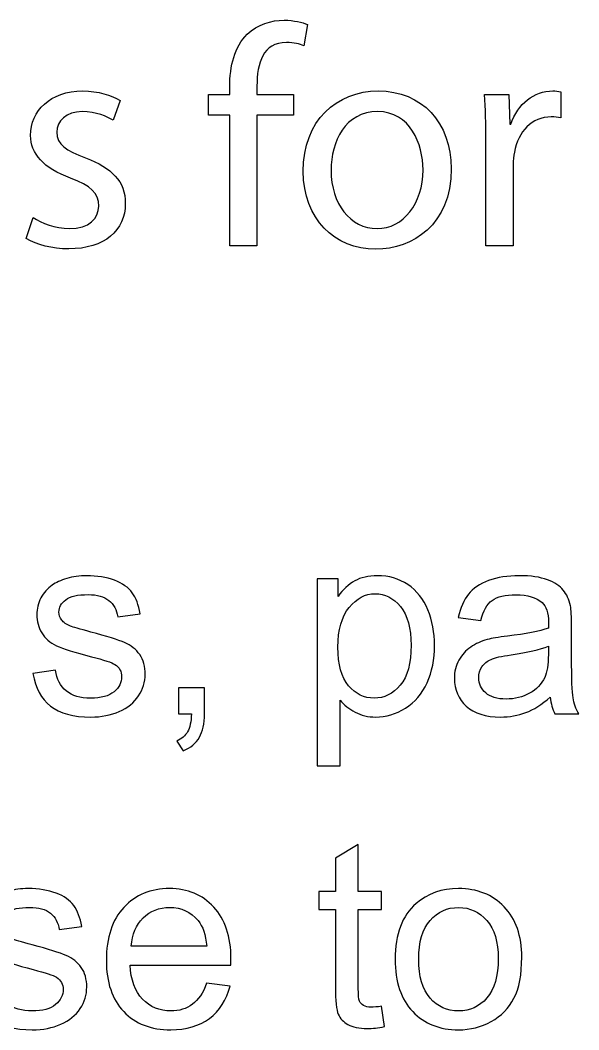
# Model space of a CAD drawing. Header units: centimetres. Extents: x -233 to -82, y 123 to 153.
# Drawn here: x -163.621 to -162.865, y 150.444 to 151.81 of the extents above; entities that cross this region are included whole.
import ezdxf

# ---------------------------------------------------------------- set-up
doc = ezdxf.new("R2010")
doc.units = ezdxf.units.CM
doc.header["$MEASUREMENT"] = 0
doc.layers.add('layer 1', color=7, linetype='Continuous')

msp = doc.modelspace()

# ---------------------------------------------------------------- linework, layer by layer
at = {"layer": 'layer 1'}
for points, knots in [([(-163.30073, 151.50521), (-163.30073, 151.50521), (-163.30073, 151.68173), (-163.30073, 151.68173), (-163.30073, 151.68173), (-163.30073, 151.68173), (-163.25117, 151.68173), (-163.25117, 151.68173), (-163.25117, 151.68173), (-163.25117, 151.68173), (-163.25117, 151.71005), (-163.25117, 151.71005), (-163.25117, 151.71005), (-163.25117, 151.71005), (-163.30073, 151.71005), (-163.30073, 151.71005), (-163.30073, 151.71005), (-163.30073, 151.71005), (-163.30073, 151.72109), (-163.30073, 151.72109), (-163.30073, 151.72109), (-163.30073, 151.75241), (-163.29269, 151.78037), (-163.26089, 151.78037), (-163.26089, 151.78037), (-163.25033, 151.78037), (-163.24265, 151.77821), (-163.23725, 151.77569), (-163.23725, 151.77569), (-163.23725, 151.77569), (-163.23209, 151.80449), (-163.23209, 151.80449), (-163.23209, 151.80449), (-163.23929, 151.80749), (-163.25081, 151.81049), (-163.26389, 151.81049), (-163.26389, 151.81049), (-163.28129, 151.81049), (-163.29989, 151.80497), (-163.31381, 151.79141), (-163.31381, 151.79141), (-163.33121, 151.77485), (-163.33757, 151.74857), (-163.33757, 151.71989), (-163.33757, 151.71989), (-163.33757, 151.71989), (-163.33757, 151.71005), (-163.33757, 151.71005), (-163.33757, 151.71005), (-163.33757, 151.71005), (-163.36637, 151.71005), (-163.36637, 151.71005), (-163.36637, 151.71005), (-163.36637, 151.71005), (-163.36637, 151.68173), (-163.36637, 151.68173), (-163.36637, 151.68173), (-163.36637, 151.68173), (-163.33757, 151.68173), (-163.33757, 151.68173), (-163.33757, 151.68173), (-163.33757, 151.68173), (-163.33757, 151.50521), (-163.33757, 151.50521), (-163.33757, 151.50521), (-163.33757, 151.50521), (-163.30073, 151.50521), (-163.30073, 151.50521)], [0, 0, 0, 0, 0.0555556, 0.0555556, 0.0555556, 0.0555556, 0.1111111, 0.1111111, 0.1111111, 0.1111111, 0.1666667, 0.1666667, 0.1666667, 0.1666667, 0.2222222, 0.2222222, 0.2222222, 0.2222222, 0.2777778, 0.2777778, 0.2777778, 0.2777778, 0.3333333, 0.3333333, 0.3333333, 0.3333333, 0.3888889, 0.3888889, 0.3888889, 0.3888889, 0.4444444, 0.4444444, 0.4444444, 0.4444444, 0.5, 0.5, 0.5, 0.5, 0.5555556, 0.5555556, 0.5555556, 0.5555556, 0.6111111, 0.6111111, 0.6111111, 0.6111111, 0.6666667, 0.6666667, 0.6666667, 0.6666667, 0.7222222, 0.7222222, 0.7222222, 0.7222222, 0.7777778, 0.7777778, 0.7777778, 0.7777778, 0.8333333, 0.8333333, 0.8333333, 0.8333333, 0.8888889, 0.8888889, 0.8888889, 0.8888889, 1, 1, 1, 1]), ([(-163.61309, 151.51493), (-163.59869, 151.50653), (-163.57805, 151.50101), (-163.55561, 151.50101), (-163.55561, 151.50101), (-163.50689, 151.50101), (-163.47893, 151.52633), (-163.47893, 151.56233), (-163.47893, 151.56233), (-163.47893, 151.59281), (-163.49717, 151.61057), (-163.53269, 151.62413), (-163.53269, 151.62413), (-163.55933, 151.63433), (-163.57169, 151.64189), (-163.57169, 151.65893), (-163.57169, 151.65893), (-163.57169, 151.67417), (-163.55933, 151.68677), (-163.53737, 151.68677), (-163.53737, 151.68677), (-163.51829, 151.68677), (-163.50353, 151.68005), (-163.49549, 151.67501), (-163.49549, 151.67501), (-163.49549, 151.67501), (-163.48613, 151.70201), (-163.48613, 151.70201), (-163.48613, 151.70201), (-163.49753, 151.70885), (-163.51577, 151.71473), (-163.53653, 151.71473), (-163.53653, 151.71473), (-163.58057, 151.71473), (-163.60721, 151.68761), (-163.60721, 151.65461), (-163.60721, 151.65461), (-163.60721, 151.63013), (-163.58981, 151.60973), (-163.55297, 151.59665), (-163.55297, 151.59665), (-163.52549, 151.58645), (-163.51493, 151.57673), (-163.51493, 151.55897), (-163.51493, 151.55897), (-163.51493, 151.54205), (-163.52765, 151.52849), (-163.55477, 151.52849), (-163.55477, 151.52849), (-163.57337, 151.52849), (-163.59281, 151.53617), (-163.60385, 151.54337), (-163.60385, 151.54337), (-163.60385, 151.54337), (-163.61309, 151.51493), (-163.61309, 151.51493)], [0, 0, 0, 0, 0.0666667, 0.0666667, 0.0666667, 0.0666667, 0.1333333, 0.1333333, 0.1333333, 0.1333333, 0.2, 0.2, 0.2, 0.2, 0.2666667, 0.2666667, 0.2666667, 0.2666667, 0.3333333, 0.3333333, 0.3333333, 0.3333333, 0.4, 0.4, 0.4, 0.4, 0.4666667, 0.4666667, 0.4666667, 0.4666667, 0.5333333, 0.5333333, 0.5333333, 0.5333333, 0.6, 0.6, 0.6, 0.6, 0.6666667, 0.6666667, 0.6666667, 0.6666667, 0.7333333, 0.7333333, 0.7333333, 0.7333333, 0.8, 0.8, 0.8, 0.8, 0.8666667, 0.8666667, 0.8666667, 0.8666667, 1, 1, 1, 1]), ([(-163.13643, 151.71473), (-163.19319, 151.71473), (-163.23807, 151.67453), (-163.23807, 151.60601), (-163.23807, 151.60601), (-163.23807, 151.54121), (-163.19535, 151.50053), (-163.13979, 151.50053), (-163.13979, 151.50053), (-163.09035, 151.50053), (-163.03779, 151.53353), (-163.03779, 151.60937), (-163.03779, 151.60937), (-163.03779, 151.67201), (-163.07763, 151.71473), (-163.13643, 151.71473)], [0, 0, 0, 0, 0.2, 0.2, 0.2, 0.2, 0.4, 0.4, 0.4, 0.4, 0.6, 0.6, 0.6, 0.6, 1, 1, 1, 1]), ([(-162.99075, 151.50521), (-162.99075, 151.50521), (-162.95403, 151.50521), (-162.95403, 151.50521), (-162.95403, 151.50521), (-162.95403, 151.50521), (-162.95403, 151.61441), (-162.95403, 151.61441), (-162.95403, 151.61441), (-162.95403, 151.62077), (-162.95307, 151.62665), (-162.95223, 151.63181), (-162.95223, 151.63181), (-162.94719, 151.65977), (-162.92859, 151.67957), (-162.90231, 151.67957), (-162.90231, 151.67957), (-162.89727, 151.67957), (-162.89343, 151.67921), (-162.88959, 151.67837), (-162.88959, 151.67837), (-162.88959, 151.67837), (-162.88959, 151.71353), (-162.88959, 151.71353), (-162.88959, 151.71353), (-162.89307, 151.71437), (-162.89595, 151.71473), (-162.90027, 151.71473), (-162.90027, 151.71473), (-162.92523, 151.71473), (-162.94767, 151.69745), (-162.95691, 151.66985), (-162.95691, 151.66985), (-162.95691, 151.66985), (-162.95859, 151.66985), (-162.95859, 151.66985), (-162.95859, 151.66985), (-162.95859, 151.66985), (-162.95991, 151.71005), (-162.95991, 151.71005), (-162.95991, 151.71005), (-162.95991, 151.71005), (-162.99255, 151.71005), (-162.99255, 151.71005), (-162.99255, 151.71005), (-162.99123, 151.69109), (-162.99075, 151.67033), (-162.99075, 151.64621), (-162.99075, 151.64621), (-162.99075, 151.64621), (-162.99075, 151.50521), (-162.99075, 151.50521)], [0, 0, 0, 0, 0.0714286, 0.0714286, 0.0714286, 0.0714286, 0.1428571, 0.1428571, 0.1428571, 0.1428571, 0.2142857, 0.2142857, 0.2142857, 0.2142857, 0.2857143, 0.2857143, 0.2857143, 0.2857143, 0.3571429, 0.3571429, 0.3571429, 0.3571429, 0.4285714, 0.4285714, 0.4285714, 0.4285714, 0.5, 0.5, 0.5, 0.5, 0.5714286, 0.5714286, 0.5714286, 0.5714286, 0.6428571, 0.6428571, 0.6428571, 0.6428571, 0.7142857, 0.7142857, 0.7142857, 0.7142857, 0.7857143, 0.7857143, 0.7857143, 0.7857143, 0.8571429, 0.8571429, 0.8571429, 0.8571429, 1, 1, 1, 1]), ([(-163.13727, 151.68677), (-163.09323, 151.68677), (-163.07595, 151.64285), (-163.07595, 151.60805), (-163.07595, 151.60805), (-163.07595, 151.56197), (-163.10259, 151.52849), (-163.13811, 151.52849), (-163.13811, 151.52849), (-163.17459, 151.52849), (-163.20039, 151.56233), (-163.20039, 151.60721), (-163.20039, 151.60721), (-163.20039, 151.64621), (-163.18131, 151.68677), (-163.13727, 151.68677)], [0, 0, 0, 0, 0.2, 0.2, 0.2, 0.2, 0.4, 0.4, 0.4, 0.4, 0.6, 0.6, 0.6, 0.6, 1, 1, 1, 1]), ([(-163.60393, 150.9261), (-163.60393, 150.9261), (-163.57333, 150.9309), (-163.57333, 150.9309), (-163.57333, 150.9309), (-163.57163, 150.9186), (-163.56683, 150.9092), (-163.55893, 150.9027), (-163.55893, 150.9027), (-163.55103, 150.8962), (-163.54003, 150.8929), (-163.52593, 150.8929), (-163.52593, 150.8929), (-163.51173, 150.8929), (-163.50113, 150.8958), (-163.49423, 150.9016), (-163.49423, 150.9016), (-163.48733, 150.9074), (-163.48393, 150.9142), (-163.48393, 150.922), (-163.48393, 150.922), (-163.48393, 150.929), (-163.48693, 150.9345), (-163.49303, 150.9385), (-163.49303, 150.9385), (-163.49733, 150.9412), (-163.50783, 150.9447), (-163.52473, 150.949), (-163.52473, 150.949), (-163.54743, 150.9547), (-163.56323, 150.9597), (-163.57203, 150.9639), (-163.57203, 150.9639), (-163.58083, 150.9681), (-163.58753, 150.9739), (-163.59203, 150.9813), (-163.59203, 150.9813), (-163.59653, 150.9887), (-163.59883, 150.9969), (-163.59883, 151.0059), (-163.59883, 151.0059), (-163.59883, 151.014), (-163.59693, 151.0216), (-163.59323, 151.0285), (-163.59323, 151.0285), (-163.58953, 151.0354), (-163.58443, 151.0412), (-163.57793, 151.0458), (-163.57793, 151.0458), (-163.57313, 151.0494), (-163.56653, 151.0524), (-163.55823, 151.0549), (-163.55823, 151.0549), (-163.54993, 151.0574), (-163.54093, 151.0586), (-163.53143, 151.0586), (-163.53143, 151.0586), (-163.51713, 151.0586), (-163.50453, 151.0565), (-163.49363, 151.0524), (-163.49363, 151.0524), (-163.48273, 151.0483), (-163.47473, 151.0427), (-163.46953, 151.0356), (-163.46953, 151.0356), (-163.46443, 151.0285), (-163.46083, 151.0191), (-163.45893, 151.0072), (-163.45893, 151.0072), (-163.45893, 151.0072), (-163.48923, 151.0031), (-163.48923, 151.0031), (-163.48923, 151.0031), (-163.49063, 151.0125), (-163.49463, 151.0199), (-163.50123, 151.0252), (-163.50123, 151.0252), (-163.50783, 151.0305), (-163.51713, 151.0331), (-163.52923, 151.0331), (-163.52923, 151.0331), (-163.54343, 151.0331), (-163.55353, 151.0308), (-163.55963, 151.0261), (-163.55963, 151.0261), (-163.56573, 151.0214), (-163.56883, 151.0158), (-163.56883, 151.0095), (-163.56883, 151.0095), (-163.56883, 151.0054), (-163.56753, 151.0018), (-163.56503, 150.9986), (-163.56503, 150.9986), (-163.56253, 150.9953), (-163.55853, 150.9925), (-163.55313, 150.9904), (-163.55313, 150.9904), (-163.55003, 150.9892), (-163.54093, 150.9865), (-163.52573, 150.9824), (-163.52573, 150.9824), (-163.50383, 150.9765), (-163.48853, 150.9718), (-163.47983, 150.9681), (-163.47983, 150.9681), (-163.47113, 150.9644), (-163.46433, 150.9589), (-163.45943, 150.9518), (-163.45943, 150.9518), (-163.45453, 150.9447), (-163.45203, 150.9358), (-163.45203, 150.9252), (-163.45203, 150.9252), (-163.45203, 150.9149), (-163.45503, 150.9052), (-163.46103, 150.8961), (-163.46103, 150.8961), (-163.46713, 150.887), (-163.47583, 150.8799), (-163.48713, 150.8749), (-163.48713, 150.8749), (-163.49853, 150.8699), (-163.51143, 150.8674), (-163.52573, 150.8674), (-163.52573, 150.8674), (-163.54953, 150.8674), (-163.56763, 150.8723), (-163.58013, 150.8822), (-163.58013, 150.8822), (-163.59263, 150.8921), (-163.60053, 150.9067), (-163.60393, 150.9261)], [0, 0, 0, 0, 0.0294118, 0.0294118, 0.0294118, 0.0294118, 0.0588235, 0.0588235, 0.0588235, 0.0588235, 0.0882353, 0.0882353, 0.0882353, 0.0882353, 0.1176471, 0.1176471, 0.1176471, 0.1176471, 0.1470588, 0.1470588, 0.1470588, 0.1470588, 0.1764706, 0.1764706, 0.1764706, 0.1764706, 0.2058824, 0.2058824, 0.2058824, 0.2058824, 0.2352941, 0.2352941, 0.2352941, 0.2352941, 0.2647059, 0.2647059, 0.2647059, 0.2647059, 0.2941176, 0.2941176, 0.2941176, 0.2941176, 0.3235294, 0.3235294, 0.3235294, 0.3235294, 0.3529412, 0.3529412, 0.3529412, 0.3529412, 0.3823529, 0.3823529, 0.3823529, 0.3823529, 0.4117647, 0.4117647, 0.4117647, 0.4117647, 0.4411765, 0.4411765, 0.4411765, 0.4411765, 0.4705882, 0.4705882, 0.4705882, 0.4705882, 0.5, 0.5, 0.5, 0.5, 0.5294118, 0.5294118, 0.5294118, 0.5294118, 0.5588235, 0.5588235, 0.5588235, 0.5588235, 0.5882353, 0.5882353, 0.5882353, 0.5882353, 0.6176471, 0.6176471, 0.6176471, 0.6176471, 0.6470588, 0.6470588, 0.6470588, 0.6470588, 0.6764706, 0.6764706, 0.6764706, 0.6764706, 0.7058824, 0.7058824, 0.7058824, 0.7058824, 0.7352941, 0.7352941, 0.7352941, 0.7352941, 0.7647059, 0.7647059, 0.7647059, 0.7647059, 0.7941176, 0.7941176, 0.7941176, 0.7941176, 0.8235294, 0.8235294, 0.8235294, 0.8235294, 0.8529412, 0.8529412, 0.8529412, 0.8529412, 0.8823529, 0.8823529, 0.8823529, 0.8823529, 0.9117647, 0.9117647, 0.9117647, 0.9117647, 0.9411765, 0.9411765, 0.9411765, 0.9411765, 1, 1, 1, 1]), ([(-163.21913, 150.8014), (-163.21913, 150.8014), (-163.21913, 151.0544), (-163.21913, 151.0544), (-163.21913, 151.0544), (-163.21913, 151.0544), (-163.19093, 151.0544), (-163.19093, 151.0544), (-163.19093, 151.0544), (-163.19093, 151.0544), (-163.19093, 151.0307), (-163.19093, 151.0307), (-163.19093, 151.0307), (-163.18423, 151.04), (-163.17673, 151.0469), (-163.16833, 151.0516), (-163.16833, 151.0516), (-163.16003, 151.0563), (-163.14983, 151.0586), (-163.13783, 151.0586), (-163.13783, 151.0586), (-163.12223, 151.0586), (-163.10843, 151.0546), (-163.09653, 151.0466), (-163.09653, 151.0466), (-163.08463, 151.0385), (-163.07553, 151.0272), (-163.06943, 151.0125), (-163.06943, 151.0125), (-163.06333, 150.9978), (-163.06033, 150.9818), (-163.06033, 150.9643), (-163.06033, 150.9643), (-163.06033, 150.9456), (-163.06373, 150.9288), (-163.07043, 150.9138), (-163.07043, 150.9138), (-163.07713, 150.8988), (-163.08693, 150.8873), (-163.09973, 150.8794), (-163.09973, 150.8794), (-163.11253, 150.8714), (-163.12603, 150.8674), (-163.14013, 150.8674), (-163.14013, 150.8674), (-163.15043, 150.8674), (-163.15973, 150.8696), (-163.16793, 150.874), (-163.16793, 150.874), (-163.17613, 150.8783), (-163.18283, 150.8838), (-163.18813, 150.8904), (-163.18813, 150.8904), (-163.18813, 150.8904), (-163.18813, 150.8014), (-163.18813, 150.8014), (-163.18813, 150.8014), (-163.18813, 150.8014), (-163.21913, 150.8014), (-163.21913, 150.8014)], [0, 0, 0, 0, 0.0625, 0.0625, 0.0625, 0.0625, 0.125, 0.125, 0.125, 0.125, 0.1875, 0.1875, 0.1875, 0.1875, 0.25, 0.25, 0.25, 0.25, 0.3125, 0.3125, 0.3125, 0.3125, 0.375, 0.375, 0.375, 0.375, 0.4375, 0.4375, 0.4375, 0.4375, 0.5, 0.5, 0.5, 0.5, 0.5625, 0.5625, 0.5625, 0.5625, 0.625, 0.625, 0.625, 0.625, 0.6875, 0.6875, 0.6875, 0.6875, 0.75, 0.75, 0.75, 0.75, 0.8125, 0.8125, 0.8125, 0.8125, 0.875, 0.875, 0.875, 0.875, 1, 1, 1, 1]), ([(-162.90363, 150.8941), (-162.91513, 150.8843), (-162.92613, 150.8774), (-162.93673, 150.8734), (-162.93673, 150.8734), (-162.94743, 150.8694), (-162.95883, 150.8674), (-162.97093, 150.8674), (-162.97093, 150.8674), (-162.99103, 150.8674), (-163.00653, 150.8723), (-163.01733, 150.8821), (-163.01733, 150.8821), (-163.02813, 150.8919), (-163.03353, 150.9044), (-163.03353, 150.9197), (-163.03353, 150.9197), (-163.03353, 150.9287), (-163.03143, 150.9369), (-163.02733, 150.9443), (-163.02733, 150.9443), (-163.02323, 150.9517), (-163.01793, 150.9576), (-163.01133, 150.9621), (-163.01133, 150.9621), (-163.00473, 150.9666), (-162.99733, 150.97), (-162.98903, 150.9723), (-162.98903, 150.9723), (-162.98293, 150.9739), (-162.97383, 150.9754), (-162.96153, 150.9769), (-162.96153, 150.9769), (-162.93643, 150.9799), (-162.91803, 150.9835), (-162.90623, 150.9876), (-162.90623, 150.9876), (-162.90613, 150.9919), (-162.90603, 150.9946), (-162.90603, 150.9957), (-162.90603, 150.9957), (-162.90603, 151.0083), (-162.90893, 151.0172), (-162.91483, 151.0224), (-162.91483, 151.0224), (-162.92273, 151.0294), (-162.93453, 151.0329), (-162.95013, 151.0329), (-162.95013, 151.0329), (-162.96473, 151.0329), (-162.97553, 151.0304), (-162.98243, 151.0253), (-162.98243, 151.0253), (-162.98933, 151.0202), (-162.99453, 151.0111), (-162.99783, 150.9981), (-162.99783, 150.9981), (-162.99783, 150.9981), (-163.02813, 151.0022), (-163.02813, 151.0022), (-163.02813, 151.0022), (-163.02543, 151.0152), (-163.02083, 151.0257), (-163.01453, 151.0337), (-163.01453, 151.0337), (-163.00823, 151.0416), (-162.99903, 151.0478), (-162.98713, 151.0521), (-162.98713, 151.0521), (-162.97523, 151.0564), (-162.96133, 151.0586), (-162.94563, 151.0586), (-162.94563, 151.0586), (-162.93003, 151.0586), (-162.91733, 151.0568), (-162.90753, 151.0531), (-162.90753, 151.0531), (-162.89783, 151.0494), (-162.89063, 151.0447), (-162.88603, 151.0392), (-162.88603, 151.0392), (-162.88143, 151.0336), (-162.87823, 151.0266), (-162.87643, 151.0181), (-162.87643, 151.0181), (-162.87533, 151.0128), (-162.87483, 151.0033), (-162.87483, 150.9895), (-162.87483, 150.9895), (-162.87483, 150.9895), (-162.87483, 150.9482), (-162.87483, 150.9482), (-162.87483, 150.9482), (-162.87483, 150.9193), (-162.87413, 150.9011), (-162.87283, 150.8935), (-162.87283, 150.8935), (-162.87153, 150.8858), (-162.86893, 150.8785), (-162.86503, 150.8715), (-162.86503, 150.8715), (-162.86503, 150.8715), (-162.89743, 150.8715), (-162.89743, 150.8715), (-162.89743, 150.8715), (-162.90063, 150.8779), (-162.90273, 150.8854), (-162.90363, 150.8941)], [0, 0, 0, 0, 0.0357143, 0.0357143, 0.0357143, 0.0357143, 0.0714286, 0.0714286, 0.0714286, 0.0714286, 0.1071429, 0.1071429, 0.1071429, 0.1071429, 0.1428571, 0.1428571, 0.1428571, 0.1428571, 0.1785714, 0.1785714, 0.1785714, 0.1785714, 0.2142857, 0.2142857, 0.2142857, 0.2142857, 0.25, 0.25, 0.25, 0.25, 0.2857143, 0.2857143, 0.2857143, 0.2857143, 0.3214286, 0.3214286, 0.3214286, 0.3214286, 0.3571429, 0.3571429, 0.3571429, 0.3571429, 0.3928571, 0.3928571, 0.3928571, 0.3928571, 0.4285714, 0.4285714, 0.4285714, 0.4285714, 0.4642857, 0.4642857, 0.4642857, 0.4642857, 0.5, 0.5, 0.5, 0.5, 0.5357143, 0.5357143, 0.5357143, 0.5357143, 0.5714286, 0.5714286, 0.5714286, 0.5714286, 0.6071429, 0.6071429, 0.6071429, 0.6071429, 0.6428571, 0.6428571, 0.6428571, 0.6428571, 0.6785714, 0.6785714, 0.6785714, 0.6785714, 0.7142857, 0.7142857, 0.7142857, 0.7142857, 0.75, 0.75, 0.75, 0.75, 0.7857143, 0.7857143, 0.7857143, 0.7857143, 0.8214286, 0.8214286, 0.8214286, 0.8214286, 0.8571429, 0.8571429, 0.8571429, 0.8571429, 0.8928571, 0.8928571, 0.8928571, 0.8928571, 0.9285714, 0.9285714, 0.9285714, 0.9285714, 1, 1, 1, 1]), ([(-163.19113, 150.9619), (-163.19113, 150.9384), (-163.18633, 150.921), (-163.17683, 150.9098), (-163.17683, 150.9098), (-163.16733, 150.8985), (-163.15573, 150.8929), (-163.14213, 150.8929), (-163.14213, 150.8929), (-163.12843, 150.8929), (-163.11663, 150.8987), (-163.10673, 150.9104), (-163.10673, 150.9104), (-163.09693, 150.922), (-163.09203, 150.94), (-163.09203, 150.9645), (-163.09203, 150.9645), (-163.09203, 150.9878), (-163.09683, 151.0053), (-163.10643, 151.0169), (-163.10643, 151.0169), (-163.11603, 151.0285), (-163.12753, 151.0343), (-163.14083, 151.0343), (-163.14083, 151.0343), (-163.15403, 151.0343), (-163.16573, 151.0281), (-163.17583, 151.0158), (-163.17583, 151.0158), (-163.18603, 151.0034), (-163.19113, 150.9854), (-163.19113, 150.9619)], [0, 0, 0, 0, 0.1111111, 0.1111111, 0.1111111, 0.1111111, 0.2222222, 0.2222222, 0.2222222, 0.2222222, 0.3333333, 0.3333333, 0.3333333, 0.3333333, 0.4444444, 0.4444444, 0.4444444, 0.4444444, 0.5555556, 0.5555556, 0.5555556, 0.5555556, 0.6666667, 0.6666667, 0.6666667, 0.6666667, 0.7777778, 0.7777778, 0.7777778, 0.7777778, 1, 1, 1, 1]), ([(-162.90623, 150.9633), (-162.91743, 150.9587), (-162.93433, 150.9548), (-162.95683, 150.9516), (-162.95683, 150.9516), (-162.96953, 150.9497), (-162.97853, 150.9477), (-162.98383, 150.9454), (-162.98383, 150.9454), (-162.98913, 150.9431), (-162.99323, 150.9398), (-162.99613, 150.9354), (-162.99613, 150.9354), (-162.99903, 150.9309), (-163.00043, 150.926), (-163.00043, 150.9206), (-163.00043, 150.9206), (-163.00043, 150.9123), (-162.99733, 150.9055), (-162.99103, 150.9), (-162.99103, 150.9), (-162.98473, 150.8945), (-162.97563, 150.8917), (-162.96353, 150.8917), (-162.96353, 150.8917), (-162.95163, 150.8917), (-162.94093, 150.8943), (-162.93163, 150.8995), (-162.93163, 150.8995), (-162.92233, 150.9047), (-162.91553, 150.9118), (-162.91123, 150.9209), (-162.91123, 150.9209), (-162.90793, 150.9279), (-162.90623, 150.9382), (-162.90623, 150.9519), (-162.90623, 150.9519), (-162.90623, 150.9519), (-162.90623, 150.9633), (-162.90623, 150.9633)], [0, 0, 0, 0, 0.0909091, 0.0909091, 0.0909091, 0.0909091, 0.1818182, 0.1818182, 0.1818182, 0.1818182, 0.2727273, 0.2727273, 0.2727273, 0.2727273, 0.3636364, 0.3636364, 0.3636364, 0.3636364, 0.4545455, 0.4545455, 0.4545455, 0.4545455, 0.5454545, 0.5454545, 0.5454545, 0.5454545, 0.6363636, 0.6363636, 0.6363636, 0.6363636, 0.7272727, 0.7272727, 0.7272727, 0.7272727, 0.8181818, 0.8181818, 0.8181818, 0.8181818, 1, 1, 1, 1]), ([(-163.40703, 150.8715), (-163.40703, 150.8715), (-163.40703, 150.9068), (-163.40703, 150.9068), (-163.40703, 150.9068), (-163.40703, 150.9068), (-163.37173, 150.9068), (-163.37173, 150.9068), (-163.37173, 150.9068), (-163.37173, 150.9068), (-163.37173, 150.8715), (-163.37173, 150.8715), (-163.37173, 150.8715), (-163.37173, 150.8585), (-163.37403, 150.848), (-163.37863, 150.84), (-163.37863, 150.84), (-163.38323, 150.8321), (-163.39053, 150.8259), (-163.40053, 150.8215), (-163.40053, 150.8215), (-163.40053, 150.8215), (-163.40913, 150.8348), (-163.40913, 150.8348), (-163.40913, 150.8348), (-163.40263, 150.8377), (-163.39773, 150.8419), (-163.39463, 150.8474), (-163.39463, 150.8474), (-163.39153, 150.853), (-163.38983, 150.861), (-163.38953, 150.8715), (-163.38953, 150.8715), (-163.38953, 150.8715), (-163.40703, 150.8715), (-163.40703, 150.8715)], [0, 0, 0, 0, 0.1, 0.1, 0.1, 0.1, 0.2, 0.2, 0.2, 0.2, 0.3, 0.3, 0.3, 0.3, 0.4, 0.4, 0.4, 0.4, 0.5, 0.5, 0.5, 0.5, 0.6, 0.6, 0.6, 0.6, 0.7, 0.7, 0.7, 0.7, 0.8, 0.8, 0.8, 0.8, 1, 1, 1, 1]), ([(-163.13233, 150.47587), (-163.13233, 150.47587), (-163.12793, 150.44847), (-163.12793, 150.44847), (-163.12793, 150.44847), (-163.13663, 150.44667), (-163.14443, 150.44577), (-163.15133, 150.44577), (-163.15133, 150.44577), (-163.16263, 150.44577), (-163.17133, 150.44757), (-163.17753, 150.45117), (-163.17753, 150.45117), (-163.18373, 150.45467), (-163.18813, 150.45937), (-163.19063, 150.46517), (-163.19063, 150.46517), (-163.19313, 150.47097), (-163.19443, 150.48317), (-163.19443, 150.50177), (-163.19443, 150.50177), (-163.19443, 150.50177), (-163.19443, 150.60697), (-163.19443, 150.60697), (-163.19443, 150.60697), (-163.19443, 150.60697), (-163.21713, 150.60697), (-163.21713, 150.60697), (-163.21713, 150.60697), (-163.21713, 150.60697), (-163.21713, 150.63107), (-163.21713, 150.63107), (-163.21713, 150.63107), (-163.21713, 150.63107), (-163.19443, 150.63107), (-163.19443, 150.63107), (-163.19443, 150.63107), (-163.19443, 150.63107), (-163.19443, 150.67637), (-163.19443, 150.67637), (-163.19443, 150.67637), (-163.19443, 150.67637), (-163.16353, 150.69497), (-163.16353, 150.69497), (-163.16353, 150.69497), (-163.16353, 150.69497), (-163.16353, 150.63107), (-163.16353, 150.63107), (-163.16353, 150.63107), (-163.16353, 150.63107), (-163.13233, 150.63107), (-163.13233, 150.63107), (-163.13233, 150.63107), (-163.13233, 150.63107), (-163.13233, 150.60697), (-163.13233, 150.60697), (-163.13233, 150.60697), (-163.13233, 150.60697), (-163.16353, 150.60697), (-163.16353, 150.60697), (-163.16353, 150.60697), (-163.16353, 150.60697), (-163.16353, 150.49997), (-163.16353, 150.49997), (-163.16353, 150.49997), (-163.16353, 150.49117), (-163.16303, 150.48547), (-163.16193, 150.48297), (-163.16193, 150.48297), (-163.16083, 150.48047), (-163.15903, 150.47847), (-163.15653, 150.47697), (-163.15653, 150.47697), (-163.15403, 150.47547), (-163.15053, 150.47467), (-163.14603, 150.47467), (-163.14603, 150.47467), (-163.14253, 150.47467), (-163.13803, 150.47507), (-163.13233, 150.47587)], [0, 0, 0, 0, 0.047619, 0.047619, 0.047619, 0.047619, 0.0952381, 0.0952381, 0.0952381, 0.0952381, 0.1428571, 0.1428571, 0.1428571, 0.1428571, 0.1904762, 0.1904762, 0.1904762, 0.1904762, 0.2380952, 0.2380952, 0.2380952, 0.2380952, 0.2857143, 0.2857143, 0.2857143, 0.2857143, 0.3333333, 0.3333333, 0.3333333, 0.3333333, 0.3809524, 0.3809524, 0.3809524, 0.3809524, 0.4285714, 0.4285714, 0.4285714, 0.4285714, 0.4761905, 0.4761905, 0.4761905, 0.4761905, 0.5238095, 0.5238095, 0.5238095, 0.5238095, 0.5714286, 0.5714286, 0.5714286, 0.5714286, 0.6190476, 0.6190476, 0.6190476, 0.6190476, 0.6666667, 0.6666667, 0.6666667, 0.6666667, 0.7142857, 0.7142857, 0.7142857, 0.7142857, 0.7619048, 0.7619048, 0.7619048, 0.7619048, 0.8095238, 0.8095238, 0.8095238, 0.8095238, 0.8571429, 0.8571429, 0.8571429, 0.8571429, 0.9047619, 0.9047619, 0.9047619, 0.9047619, 1, 1, 1, 1]), ([(-163.68303, 150.50277), (-163.68303, 150.50277), (-163.65243, 150.50757), (-163.65243, 150.50757), (-163.65243, 150.50757), (-163.65073, 150.49527), (-163.64593, 150.48587), (-163.63803, 150.47937), (-163.63803, 150.47937), (-163.63013, 150.47287), (-163.61913, 150.46957), (-163.60503, 150.46957), (-163.60503, 150.46957), (-163.59083, 150.46957), (-163.58023, 150.47247), (-163.57333, 150.47827), (-163.57333, 150.47827), (-163.56643, 150.48407), (-163.56303, 150.49087), (-163.56303, 150.49867), (-163.56303, 150.49867), (-163.56303, 150.50567), (-163.56603, 150.51117), (-163.57213, 150.51517), (-163.57213, 150.51517), (-163.57643, 150.51787), (-163.58693, 150.52137), (-163.60383, 150.52567), (-163.60383, 150.52567), (-163.62653, 150.53137), (-163.64233, 150.53637), (-163.65113, 150.54057), (-163.65113, 150.54057), (-163.65993, 150.54477), (-163.66663, 150.55057), (-163.67113, 150.55797), (-163.67113, 150.55797), (-163.67563, 150.56537), (-163.67793, 150.57357), (-163.67793, 150.58257), (-163.67793, 150.58257), (-163.67793, 150.59067), (-163.67603, 150.59827), (-163.67233, 150.60517), (-163.67233, 150.60517), (-163.66863, 150.61207), (-163.66353, 150.61787), (-163.65703, 150.62247), (-163.65703, 150.62247), (-163.65223, 150.62607), (-163.64563, 150.62907), (-163.63733, 150.63157), (-163.63733, 150.63157), (-163.62903, 150.63407), (-163.62003, 150.63527), (-163.61053, 150.63527), (-163.61053, 150.63527), (-163.59623, 150.63527), (-163.58363, 150.63317), (-163.57273, 150.62907), (-163.57273, 150.62907), (-163.56183, 150.62497), (-163.55383, 150.61937), (-163.54863, 150.61227), (-163.54863, 150.61227), (-163.54353, 150.60517), (-163.53993, 150.59577), (-163.53803, 150.58387), (-163.53803, 150.58387), (-163.53803, 150.58387), (-163.56833, 150.57977), (-163.56833, 150.57977), (-163.56833, 150.57977), (-163.56973, 150.58917), (-163.57373, 150.59657), (-163.58033, 150.60187), (-163.58033, 150.60187), (-163.58693, 150.60717), (-163.59623, 150.60977), (-163.60833, 150.60977), (-163.60833, 150.60977), (-163.62253, 150.60977), (-163.63263, 150.60747), (-163.63873, 150.60277), (-163.63873, 150.60277), (-163.64483, 150.59807), (-163.64793, 150.59247), (-163.64793, 150.58617), (-163.64793, 150.58617), (-163.64793, 150.58207), (-163.64663, 150.57847), (-163.64413, 150.57527), (-163.64413, 150.57527), (-163.64163, 150.57197), (-163.63763, 150.56917), (-163.63223, 150.56707), (-163.63223, 150.56707), (-163.62913, 150.56587), (-163.62003, 150.56317), (-163.60483, 150.55907), (-163.60483, 150.55907), (-163.58293, 150.55317), (-163.56763, 150.54847), (-163.55893, 150.54477), (-163.55893, 150.54477), (-163.55023, 150.54107), (-163.54343, 150.53557), (-163.53853, 150.52847), (-163.53853, 150.52847), (-163.53363, 150.52137), (-163.53113, 150.51247), (-163.53113, 150.50187), (-163.53113, 150.50187), (-163.53113, 150.49157), (-163.53413, 150.48187), (-163.54013, 150.47277), (-163.54013, 150.47277), (-163.54623, 150.46367), (-163.55493, 150.45657), (-163.56623, 150.45157), (-163.56623, 150.45157), (-163.57763, 150.44657), (-163.59053, 150.44407), (-163.60483, 150.44407), (-163.60483, 150.44407), (-163.62863, 150.44407), (-163.64673, 150.44897), (-163.65923, 150.45887), (-163.65923, 150.45887), (-163.67173, 150.46877), (-163.67963, 150.48337), (-163.68303, 150.50277)], [0, 0, 0, 0, 0.0294118, 0.0294118, 0.0294118, 0.0294118, 0.0588235, 0.0588235, 0.0588235, 0.0588235, 0.0882353, 0.0882353, 0.0882353, 0.0882353, 0.1176471, 0.1176471, 0.1176471, 0.1176471, 0.1470588, 0.1470588, 0.1470588, 0.1470588, 0.1764706, 0.1764706, 0.1764706, 0.1764706, 0.2058824, 0.2058824, 0.2058824, 0.2058824, 0.2352941, 0.2352941, 0.2352941, 0.2352941, 0.2647059, 0.2647059, 0.2647059, 0.2647059, 0.2941176, 0.2941176, 0.2941176, 0.2941176, 0.3235294, 0.3235294, 0.3235294, 0.3235294, 0.3529412, 0.3529412, 0.3529412, 0.3529412, 0.3823529, 0.3823529, 0.3823529, 0.3823529, 0.4117647, 0.4117647, 0.4117647, 0.4117647, 0.4411765, 0.4411765, 0.4411765, 0.4411765, 0.4705882, 0.4705882, 0.4705882, 0.4705882, 0.5, 0.5, 0.5, 0.5, 0.5294118, 0.5294118, 0.5294118, 0.5294118, 0.5588235, 0.5588235, 0.5588235, 0.5588235, 0.5882353, 0.5882353, 0.5882353, 0.5882353, 0.6176471, 0.6176471, 0.6176471, 0.6176471, 0.6470588, 0.6470588, 0.6470588, 0.6470588, 0.6764706, 0.6764706, 0.6764706, 0.6764706, 0.7058824, 0.7058824, 0.7058824, 0.7058824, 0.7352941, 0.7352941, 0.7352941, 0.7352941, 0.7647059, 0.7647059, 0.7647059, 0.7647059, 0.7941176, 0.7941176, 0.7941176, 0.7941176, 0.8235294, 0.8235294, 0.8235294, 0.8235294, 0.8529412, 0.8529412, 0.8529412, 0.8529412, 0.8823529, 0.8823529, 0.8823529, 0.8823529, 0.9117647, 0.9117647, 0.9117647, 0.9117647, 0.9411765, 0.9411765, 0.9411765, 0.9411765, 1, 1, 1, 1]), ([(-163.36903, 150.50707), (-163.36903, 150.50707), (-163.33703, 150.50307), (-163.33703, 150.50307), (-163.33703, 150.50307), (-163.34213, 150.48437), (-163.35143, 150.46987), (-163.36513, 150.45957), (-163.36513, 150.45957), (-163.37883, 150.44927), (-163.39623, 150.44407), (-163.41743, 150.44407), (-163.41743, 150.44407), (-163.44423, 150.44407), (-163.46543, 150.45227), (-163.48113, 150.46877), (-163.48113, 150.46877), (-163.49683, 150.48527), (-163.50463, 150.50837), (-163.50463, 150.53807), (-163.50463, 150.53807), (-163.50463, 150.56887), (-163.49673, 150.59277), (-163.48083, 150.60977), (-163.48083, 150.60977), (-163.46493, 150.62677), (-163.44443, 150.63527), (-163.41913, 150.63527), (-163.41913, 150.63527), (-163.39473, 150.63527), (-163.37473, 150.62697), (-163.35923, 150.61027), (-163.35923, 150.61027), (-163.34373, 150.59357), (-163.33593, 150.57017), (-163.33593, 150.53997), (-163.33593, 150.53997), (-163.33593, 150.53817), (-163.33603, 150.53537), (-163.33613, 150.53167), (-163.33613, 150.53167), (-163.33613, 150.53167), (-163.47253, 150.53167), (-163.47253, 150.53167), (-163.47253, 150.53167), (-163.47143, 150.51157), (-163.46573, 150.49627), (-163.45553, 150.48557), (-163.45553, 150.48557), (-163.44533, 150.47487), (-163.43253, 150.46957), (-163.41723, 150.46957), (-163.41723, 150.46957), (-163.40593, 150.46957), (-163.39623, 150.47257), (-163.38813, 150.47857), (-163.38813, 150.47857), (-163.38013, 150.48447), (-163.37373, 150.49397), (-163.36903, 150.50707)], [0, 0, 0, 0, 0.0625, 0.0625, 0.0625, 0.0625, 0.125, 0.125, 0.125, 0.125, 0.1875, 0.1875, 0.1875, 0.1875, 0.25, 0.25, 0.25, 0.25, 0.3125, 0.3125, 0.3125, 0.3125, 0.375, 0.375, 0.375, 0.375, 0.4375, 0.4375, 0.4375, 0.4375, 0.5, 0.5, 0.5, 0.5, 0.5625, 0.5625, 0.5625, 0.5625, 0.625, 0.625, 0.625, 0.625, 0.6875, 0.6875, 0.6875, 0.6875, 0.75, 0.75, 0.75, 0.75, 0.8125, 0.8125, 0.8125, 0.8125, 0.875, 0.875, 0.875, 0.875, 1, 1, 1, 1]), ([(-163.11363, 150.53967), (-163.11363, 150.57357), (-163.10423, 150.59857), (-163.08533, 150.61487), (-163.08533, 150.61487), (-163.06963, 150.62847), (-163.05043, 150.63527), (-163.02783, 150.63527), (-163.02783, 150.63527), (-163.00273, 150.63527), (-162.98213, 150.62707), (-162.96613, 150.61057), (-162.96613, 150.61057), (-162.95023, 150.59407), (-162.94223, 150.57127), (-162.94223, 150.54227), (-162.94223, 150.54227), (-162.94223, 150.51867), (-162.94573, 150.50017), (-162.95283, 150.48667), (-162.95283, 150.48667), (-162.95993, 150.47317), (-162.97013, 150.46277), (-162.98363, 150.45527), (-162.98363, 150.45527), (-162.99713, 150.44777), (-163.01193, 150.44407), (-163.02783, 150.44407), (-163.02783, 150.44407), (-163.05343, 150.44407), (-163.07413, 150.45227), (-163.08993, 150.46867), (-163.08993, 150.46867), (-163.10573, 150.48507), (-163.11363, 150.50877), (-163.11363, 150.53967)], [0, 0, 0, 0, 0.1, 0.1, 0.1, 0.1, 0.2, 0.2, 0.2, 0.2, 0.3, 0.3, 0.3, 0.3, 0.4, 0.4, 0.4, 0.4, 0.5, 0.5, 0.5, 0.5, 0.6, 0.6, 0.6, 0.6, 0.7, 0.7, 0.7, 0.7, 0.8, 0.8, 0.8, 0.8, 1, 1, 1, 1]), ([(-163.47083, 150.55717), (-163.47083, 150.55717), (-163.36873, 150.55717), (-163.36873, 150.55717), (-163.36873, 150.55717), (-163.37003, 150.57257), (-163.37393, 150.58417), (-163.38043, 150.59187), (-163.38043, 150.59187), (-163.39033, 150.60377), (-163.40313, 150.60977), (-163.41883, 150.60977), (-163.41883, 150.60977), (-163.43313, 150.60977), (-163.44503, 150.60497), (-163.45473, 150.59547), (-163.45473, 150.59547), (-163.46443, 150.58597), (-163.46983, 150.57317), (-163.47083, 150.55717)], [0, 0, 0, 0, 0.1666667, 0.1666667, 0.1666667, 0.1666667, 0.3333333, 0.3333333, 0.3333333, 0.3333333, 0.5, 0.5, 0.5, 0.5, 0.6666667, 0.6666667, 0.6666667, 0.6666667, 1, 1, 1, 1]), ([(-163.08173, 150.53967), (-163.08173, 150.51617), (-163.07663, 150.49867), (-163.06643, 150.48707), (-163.06643, 150.48707), (-163.05623, 150.47537), (-163.04333, 150.46957), (-163.02783, 150.46957), (-163.02783, 150.46957), (-163.01243, 150.46957), (-162.99963, 150.47547), (-162.98943, 150.48717), (-162.98943, 150.48717), (-162.97923, 150.49887), (-162.97413, 150.51667), (-162.97413, 150.54067), (-162.97413, 150.54067), (-162.97413, 150.56327), (-162.97923, 150.58037), (-162.98953, 150.59207), (-162.98953, 150.59207), (-162.99983, 150.60377), (-163.01253, 150.60957), (-163.02783, 150.60957), (-163.02783, 150.60957), (-163.04333, 150.60957), (-163.05623, 150.60377), (-163.06643, 150.59217), (-163.06643, 150.59217), (-163.07663, 150.58057), (-163.08173, 150.56307), (-163.08173, 150.53967)], [0, 0, 0, 0, 0.1111111, 0.1111111, 0.1111111, 0.1111111, 0.2222222, 0.2222222, 0.2222222, 0.2222222, 0.3333333, 0.3333333, 0.3333333, 0.3333333, 0.4444444, 0.4444444, 0.4444444, 0.4444444, 0.5555556, 0.5555556, 0.5555556, 0.5555556, 0.6666667, 0.6666667, 0.6666667, 0.6666667, 0.7777778, 0.7777778, 0.7777778, 0.7777778, 1, 1, 1, 1])]:
    msp.add_open_spline(points, degree=3, knots=knots, dxfattribs=at)

doc.saveas('drawing.dxf')
